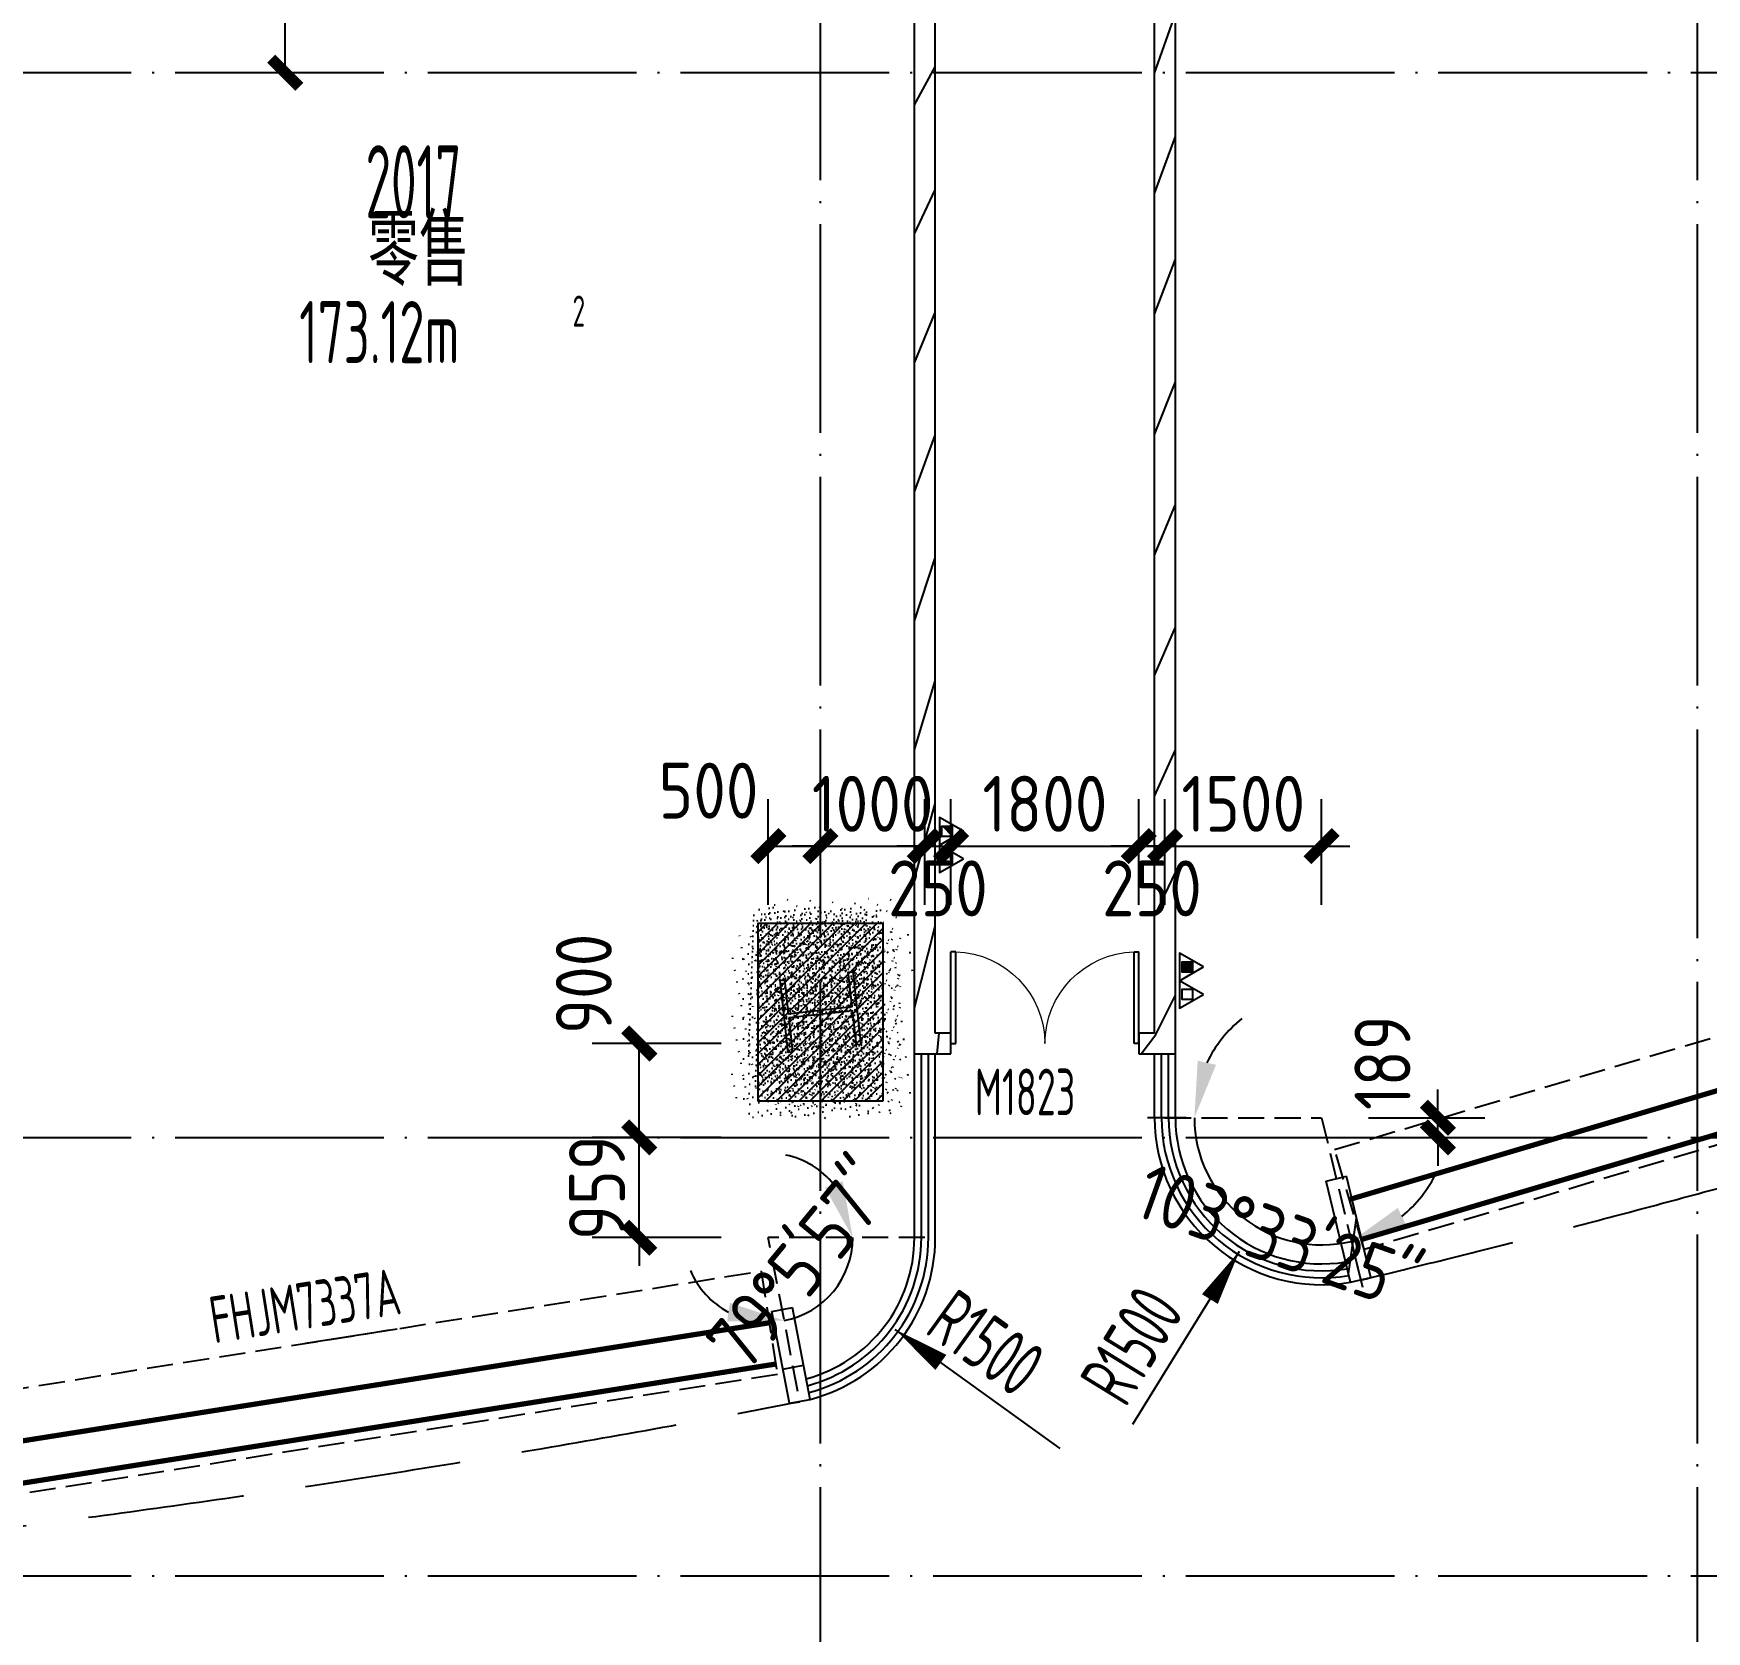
# Model space of a CAD drawing. Header units: inches. Extents: x 0 to 1813292486, y 0 to 3473589894.
# Drawn here: x 600635047 to 600651073, y 3473256286 to 3473271594 of the extents above; entities that cross this region are included whole.
import ezdxf

# ---------------------------------------------------------------- set-up
doc = ezdxf.new("R2010")
doc.units = ezdxf.units.IN
doc.header["$LTSCALE"] = 1000
doc.header["$MEASUREMENT"] = 0
for name, pattern in [('AX-MALL-DIM-P02$0$DASH', [0.35, 0.25, -0.1]), ('AX-MALL-GIRD-200$0$DOTE', [2.4200000000000004, 2, -0.2, 0.02, -0.2]), ('AX-MALL-WALL-P02-QT$0$Ax-Dxs-Wall-P01-150$0$DASH', [0.35, 0.25, -0.1]), ('AX-MALL-WALL-P02-QT$0$DASH', [0.35, 0.25, -0.1])]:
    doc.linetypes.add(name, pattern=pattern)
for name, color, linetype in [('A-Anno-Note', 241, 'Continuous'), ('AX-MALL-DIM-P02$0$A-Anno-Dims', 3, 'Continuous'), ('AX-MALL-DIM-P02$0$A-Detl-Patt', 8, 'Continuous'), ('AX-MALL-DIM-P02$0$A-Detl-Thin', 131, 'Continuous'), ('AX-MALL-GIRD-200$0$A-Grid', 222, 'AX-MALL-GIRD-200$0$DOTE'), ('AX-MALL-P02-200$0$A-Anno-Note', 241, 'Continuous'), ('AX-MALL-WALL-P02$0$A-Anno-Note', 241, 'Continuous'), ('AX-MALL-WALL-P02-QT$0$A-Curt', 151, 'Continuous'), ('AX-MALL-WALL-P02-QT$0$A-Detl-Fine', 152, 'Continuous'), ('AX-MALL-WALL-P02-QT$0$A-Detl-Thin', 131, 'Continuous'), ('AX-MALL-WALL-P02-QT$0$A-Wall', 2, 'Continuous'), ('AX-MALL-WALL-P02-QT$0$A-Wall-Patt', 13, 'Continuous'), ('AX-MALL-WALL-P02-QT$0$A-Wind', 4, 'Continuous'), ('AX-MALL-WORD-P02$0$A-Anno-Note', 241, 'Continuous'), ('AX-MALL-WORD-P02$0$A-Spac-Iden', 231, 'Continuous'), ('AX-MALL-WORD-P02$0$A-Wind-Iden', 11, 'Continuous'), ('AX-MALL-WORD-P02$0$DIM_SYMB', 3, 'Continuous'), ('AX-MALL-ZTKD-P02$0$A-Anno-Note', 241, 'Continuous'), ('PX-MALL-P02-LG$0$P-Exsh', 31, 'Continuous'), ('SX-MALL-WALL-R-2F~3F$0$S-STEL', 111, 'Continuous'), ('SX-MALL-WALL-R-BZ$0$S-COLU', 30, 'Continuous'), ('SX-MALL-WALL-R-BZ$0$S-PATT-WALL', 83, 'Continuous')]:
    doc.layers.add(name, color=color, linetype=linetype)
doc.styles.add('AX-MALL-DIM-P02$0$_TCH_DIM', font='gbenor.shx')
doc.styles.add('AX-MALL-DIM-P02$0$_TCH_DIM_T3', font='gbenor.shx')
doc.styles.add('AX-MALL-WORD-P02$0$_TCH_SPACE', font='gbenor.shx', dxfattribs={"bigfont": 'gbcbig.shx'})
doc.styles.add('AX-MALL-WORD-P02$0$_TCH_WINDOW', font='gbenor.shx', dxfattribs={"bigfont": 'gbcbig.shx'})
doc.styles.add('AX-MALL-WORD-P02$0$STANDARD', font='gbenor.shx', dxfattribs={"bigfont": 'gbcbig.shx'})
doc.dimstyles.new('AX-MALL-DIM-P02$0$_TCH_ARCH&&180', dxfattribs={"dimtxt": 535.5, "dimasz": 270, "dimexe": 450, "dimexo": 450, "dimgap": 137.25, "dimtad": 1, "dimdec": 0, "dimzin": 0, "dimdsep": 46, "dimtxsty": 'AX-MALL-DIM-P02$0$_TCH_DIM_T3', "dimblk": 'AX-MALL-DIM-P02$0$_ArchTick', "dimcen": 0.09, "dimclrt": 7, "dimazin": 2, "dimtfac": 1, "dimtdec": 0, "dimtix": 1, "dimtmove": 2, "dimatfit": 3, "dimfxl": 500, "dimtolj": 1, "dimtzin": 0, "dimarcsym": 0})
doc.dimstyles.new('AX-MALL-DIM-P02$0$_TCH_ARROW&&180', dxfattribs={"dimtxt": 535.5, "dimasz": 540, "dimexe": 450, "dimexo": 450, "dimgap": 137.25, "dimtad": 1, "dimdec": 0, "dimzin": 0, "dimdsep": 46, "dimtxsty": 'AX-MALL-DIM-P02$0$_TCH_DIM_T3', "dimcen": 0.09, "dimclrt": 7, "dimaunit": 1, "dimadec": 3, "dimazin": 2, "dimtfac": 1, "dimtdec": 0, "dimtix": 1, "dimtmove": 2, "dimatfit": 3, "dimfxl": 500, "dimtolj": 1, "dimtzin": 0, "dimarcsym": 0})
pattern_1 = [(45, (0, 359.0227), (-353.55353201463, 353.55353201463), [])]

# ---------------------------------------------------------------- blocks, each defined once
blk = doc.blocks.new('AX-MALL-WORD-P02')
at = {"layer": 'AX-MALL-WORD-P02$0$DIM_SYMB'}
blk.add_line((600453673.892685, 3473095737.195632), (600454544.6722862, 3473095560.895229), dxfattribs=at)
at = {"layer": 'AX-MALL-WORD-P02$0$A-Anno-Note', "style": 'AX-MALL-WORD-P02$0$STANDARD', "width": 0.6}
blk.add_text('2017', height=700, rotation=339.5681613092015, dxfattribs=at).set_placement((600457974.023772, 3473105634.751008))
at = {"layer": 'AX-MALL-WORD-P02$0$A-Anno-Note', "style": 'AX-MALL-WORD-P02$0$STANDARD'}
blk.add_text('零售', height=675.177304964539, rotation=339.5681613092015, dxfattribs=at).set_placement((600457772.4908264, 3473105023.81571))
at = {"layer": 'AX-MALL-WORD-P02$0$A-Spac-Iden', "style": 'AX-MALL-WORD-P02$0$_TCH_SPACE', "width": 0.7}
for s, height, p in [('173.12m', 595, (600456894.4936619, 3473104556.048604)), ('2', 297.5, (600459469.9729213, 3473103970.104422))]:
    blk.add_text(s, height=height, rotation=339.5681613092246, dxfattribs=at).set_placement(p)
at = {"layer": 'AX-MALL-WORD-P02$0$A-Wind-Iden', "style": 'AX-MALL-WORD-P02$0$_TCH_WINDOW', "width": 0.7}
for s, rotation, p in [('FHJM7337A', 348.5544558652016, (600452853.0923955, 3473096039.774869)), ('M1823', 339.5681611511459, (600460444.3342984, 3473095546.3472))]:
    blk.add_text(s, height=446.25, rotation=rotation, dxfattribs=at).set_placement(p)
blk = doc.blocks.new('AX-MALL-GIRD-200')
at = {"layer": 'AX-MALL-GIRD-200$0$A-Grid'}
for p, q in [((600239047.6805397, 3473188679.873316), (600596943.6846381, 3473055353.110034)), ((600235486.9336561, 3473179121.574219), (600593382.9377552, 3473045794.810937)), ((600234020.7437632, 3473175185.804002), (600591916.7478616, 3473041859.04072)), ((600435151.5243309, 3473031887.135766), (600473881.0632799, 3473135850.862847)), ((600443023.064764, 3473028954.75598), (600481752.6037133, 3473132918.483062))]:
    blk.add_line(p, q, dxfattribs=at)
blk = doc.blocks.new('*U89')
at = {"layer": 'AX-MALL-WALL-P02-QT$0$A-Detl-Fine', "color": 152, "linetype": 'AX-MALL-WALL-P02-QT$0$Ax-Dxs-Wall-P01-150$0$DASH'}
blk.add_lwpolyline([(-999.9999999692697, 16249.18230409234), (-999.9999999794891, 4505.839607427128), (1.678563421592116e-08, 4505.839607423402), (2.700505774555495e-08, 16249.18230409606)], close=True, dxfattribs=at)
at = {"layer": 'AX-MALL-WALL-P02-QT$0$A-Detl-Thin', "linetype": 'AX-MALL-WALL-P02-QT$0$Ax-Dxs-Wall-P01-150$0$DASH', "const_width": 49.99999999999998}
for points in [[(-899.9999999832144, 4505.839607423402), (-899.9999999729949, 16249.18230408861)], [(-499.9999999794891, 4505.839607427128), (-499.9999999692697, 16249.18230409234)]]:
    blk.add_lwpolyline(points, dxfattribs=at)
blk = doc.blocks.new('*U90')
at = {"layer": 'AX-MALL-WALL-P02-QT$0$A-Detl-Fine', "color": 152, "linetype": 'AX-MALL-WALL-P02-QT$0$Ax-Dxs-Wall-P01-150$0$DASH'}
blk.add_lwpolyline([(-999.9999999802055, 13313.50470895151), (-999.9999999740688, 5960.840398866126), (2.220588157797465e-08, 5960.8403988624), (1.606917976459954e-08, 13313.50470895524)], close=True, dxfattribs=at)
at = {"layer": 'AX-MALL-WALL-P02-QT$0$A-Detl-Thin', "linetype": 'AX-MALL-WALL-P02-QT$0$Ax-Dxs-Wall-P01-150$0$DASH', "const_width": 49.99999999999998}
for points in [[(-899.9999999777941, 5960.8403988624), (-899.9999999839308, 13313.50470894779)], [(-499.9999999740688, 5960.840398866126), (-499.9999999802055, 13313.50470895151)]]:
    blk.add_lwpolyline(points, dxfattribs=at)
blk = doc.blocks.new('SX-MALL-WALL-R-BZ')
at = {"layer": 'SX-MALL-WALL-R-BZ$0$S-PATT-WALL'}
h = blk.add_hatch(dxfattribs=at)
h.set_pattern_fill('钢筋混凝土', color=256, scale=15, pattern_type=2)
h.set_pattern_definition([(24.56816130816271, (600578611.2237192, 3473080110.365553), (-31.18316059493327, 68.21004687955141), []), (29.56816130816269, (600578611.2237192, 3473080110.365553), (97.53445421719282, -46.37920051396389), [11.25, -123.75]), (334.5681613081628, (600578611.2237192, 3473080110.365553), (19.88439777927527, 112.9961142827297), [9, -99]), (80.01956130816268, (600578619.3515904, 3473080106.50062), (117.4189029658641, 66.61682168402376), [9.5610285, -105.1713168]), (25.75236130816271, (600578621.6965042, 3473080138.478197), (141.3476152528434, -79.15081592627133), [16.875, -185.625]), (76.20376130816268, (600578633.4754679, 3473080131.882288), (182.3878362876093, 87.98253897351975), [14.3415432, -157.75695]), (330.7523613081627, (600578621.6965042, 3473080138.478197), (182.3877676281842, 87.98268140648725), [13.49999999999997, -148.4999999999995]), (0.5681613081627113, (600578633.1346302, 3473080126.213644), (62.82047319493842, -87.84980448085341), [11.24999999999997, -123.7499999999997]), (305.5681613081627, (600578633.1346302, 3473080126.213644), (72.17288941707483, 89.18848104565322), [8.999999999999966, -98.99999999999973]), (51.01956130816269, (600578638.3696649, 3473080118.892823), (134.9933625472827, 1.338571315216136), [9.561028499999967, -105.1713167999997]), (17.06816130816274, (600578611.2237192, 3473080110.365553), (19.14085715648196, 46.15589493569758), [0.75, -97.8, 0.75, -100.5, 0.75, -99.375]), (347.0681613081627, (600578611.2237192, 3473080110.365553), (57.63084700165395, 41.66442755963357), [0.7499999999999979, -57.29999999999986, 0.7499999999999979, -95.54999999999973, 0.7499999999999979, -37.87499999999986]), (307.0681613081626, (600578579.8781208, 3473080122.042708), (73.85474000760384, -31.12342332406966), [0.75, -37.5, 0.75, -117, 0.75, -155.25]), (297.0681613081627, (600578565.8217986, 3473080127.2791), (87.21641676177077, -16.46683783357052), [0.75, -48.75, 0.75, -77.69999999999999, 0.75, -110.25])])
h.paths.add_polyline_path([(600459668.5865781, 3473095980.827759), (600460262.0443918, 3473097573.87761), (600459137.5386161, 3473097992.789008), (600458544.0808023, 3473096399.739158)])
at = {"layer": 'SX-MALL-WALL-R-BZ$0$S-COLU'}
blk.add_lwpolyline([(600459668.5865781, 3473095980.827759), (600460262.0443918, 3473097573.87761), (600459137.5386161, 3473097992.789008), (600458544.0808023, 3473096399.739158)], close=True, dxfattribs=at)
blk = doc.blocks.new('SX-MALL-WALL-R-2F~3F')
at = {"layer": 'SX-MALL-WALL-R-2F~3F$0$S-STEL'}
blk.add_lwpolyline([(600459099.3441176, 3473097041.754553), (600459019.6784469, 3473096721.514985), (600458978.9206837, 3473096731.654252), (600459147.9084699, 3473097410.950305), (600459188.6662332, 3473097400.811038), (600459109.0005624, 3473097080.57147), (600459706.7810893, 3473096931.862218), (600459786.4467602, 3473097252.101787), (600459827.2045233, 3473097241.962519), (600459658.216737, 3473096562.666466), (600459617.4589739, 3473096572.805733), (600459697.1246446, 3473096893.045301)], close=True, dxfattribs=at)
blk.add_blockref('SX-MALL-WALL-R-BZ', (-1.192092895507812e-06, -9.5367431640625e-07))
blk = doc.blocks.new('SX-MALL-WALL-2F~3F')
blk.add_blockref('SX-MALL-WALL-R-2F~3F', (0, 0))
blk = doc.blocks.new('AX-MALL-WALL-P02-QT$0$$DorLib2D$00000002')
for p, q in [((-0.5, -5.684341886080802e-17), (-0.5000000000000007, 0.4875)), ((-0.4750000000000007, 0.4875), (-0.5000000000000007, 0.4875)), ((-0.475, -2.842170943040401e-17), (-0.4750000000000007, 0.4875)), ((0.475, -2.842170943040401e-17), (0.4750000000000007, 0.4875)), ((0.4750000000000007, 0.4875), (0.5000000000000007, 0.4875)), ((0.5, -5.684341886080802e-17), (0.5000000000000007, 0.4875)), ((-0.5, -5.684341886080802e-17), (-0.475, -2.842170943040401e-17)), ((0.5, -5.684341886080802e-17), (0.475, -2.842170943040401e-17))]:
    blk.add_line(p, q)
at = {"lineweight": 13}
for centre, start, end in [((-0.4875, -4.263256414560601e-17), 0, 88.53071641864632), ((0.4875, -4.263256414560601e-17), 91.4692835813537, 180)]:
    blk.add_arc(centre, 0.4875, start, end, dxfattribs=at)
blk = doc.blocks.new('AX-MALL-WALL-P02-QT')
at = {"layer": 'AX-MALL-WALL-P02-QT$0$A-Wall-Patt'}
h = blk.add_hatch(dxfattribs=at)
h.set_pattern_fill('普通砖', color=256, scale=200, style=0)
h.set_pattern_definition(pattern_1)
h.paths.add_polyline_path([(600462331.9261218, 3473095682.29366), (600462449.5251848, 3473095425.057465), (600468331.739743, 3473111214.993661), (600468206.7946566, 3473111261.539371), (600468109.4128304, 3473111191.103412)])
h = blk.add_hatch(dxfattribs=at)
h.set_pattern_fill('普通砖', color=256, scale=200, style=0)
h.set_pattern_definition(pattern_1)
h.paths.add_polyline_path([(600460106.8047482, 3473096297.789571), (600460364.0409437, 3473096415.388634), (600465408.4323657, 3473109956.312366), (600465283.4872795, 3473110002.858077), (600465186.1054533, 3473109932.422118)])
h = blk.add_hatch(dxfattribs=at)
h.set_pattern_fill('普通砖', color=256, scale=200, style=0)
h.set_pattern_definition(pattern_1)
h.paths.add_polyline_path([(600460106.8047482, 3473096297.789571), (600460434.7855978, 3473096175.60708), (600460504.6041642, 3473096363.02471), (600460364.0409437, 3473096415.388634)])
h = blk.add_hatch(dxfattribs=at)
h.set_pattern_fill('普通砖', color=256, scale=200, style=0)
h.set_pattern_definition(pattern_1)
h.paths.add_polyline_path([(600462331.9261218, 3473095682.29366), (600462191.3628281, 3473095734.657612), (600462121.5442617, 3473095547.239983), (600462449.5251848, 3473095425.057465)])
h = blk.add_hatch(dxfattribs=at)
h.set_pattern_fill('普通砖', color=256, scale=200, style=0)
h.set_pattern_definition(pattern_1)
h.paths.add_polyline_path([(600458014.9425707, 3473093546.537654), (600458163.4458195, 3473094431.029636), (600457966.2065169, 3473094464.145456), (600457817.7032682, 3473093579.653474)])
h = blk.add_hatch(dxfattribs=at)
h.set_pattern_fill('普通砖', color=256, scale=200, style=0)
h.set_pattern_definition(pattern_1)
h.paths.add_polyline_path([(600463456.4314717, 3473092766.802228), (600463575.7597301, 3473093756.506446), (600463377.1977735, 3473093780.446985), (600463257.8695151, 3473092790.742767)])
at = {"layer": 'AX-MALL-WALL-P02-QT$0$A-Curt'}
for p, q in [((600459492.6549479, 3473094649.195139), (600460106.8047482, 3473096297.789571)), ((600459555.1274909, 3473094625.922285), (600460169.2772913, 3473096274.516716)), ((600459617.600034, 3473094602.649428), (600460231.7498344, 3473096251.24386)), ((600459680.0725774, 3473094579.376573), (600460294.2223774, 3473096227.971004)), ((600462048.9593351, 3473094922.711115), (600462262.1075554, 3473095494.876031)), ((600462111.4318781, 3473094899.43826), (600462324.5800984, 3473095471.603176)), ((600462173.9044212, 3473094876.165405), (600462387.0526417, 3473095448.33032)), ((600462236.3769644, 3473094852.89255), (600462449.5251848, 3473095425.057465))]:
    blk.add_line(p, q, dxfattribs=at)
for centre, radius, start, end in [((600463548.3003709, 3473094364.162584), 1600.000000848001, 159.5681613081085, 259.5417336343621), ((600463548.3003709, 3473094364.162584), 1533.333334452702, 159.5681613069658, 259.3857200982039), ((600463548.3003708, 3473094364.162585), 1466.666667595372, 159.5681613150465, 259.2154918056499), ((600463548.3003709, 3473094364.162585), 1400.00000108294, 159.5681613090159, 259.0290115657787), ((600458180.7315425, 3473095137.925103), 1533.333332891816, 264.2084578675865, 339.5681613383962), ((600458180.7315426, 3473095137.925104), 1466.666666228492, 264.378686155038, 339.5681613146196), ((600458180.7315428, 3473095137.925104), 1399.999999362371, 264.5651663644799, 339.5681613051625), ((600458180.731543, 3473095137.925103), 1599.999999531437, 264.0524443245089, 339.5681613237184)]:
    blk.add_arc(centre, radius, start, end, dxfattribs=at)
at = {"layer": 'AX-MALL-WALL-P02-QT$0$A-Detl-Thin', "linetype": 'AX-MALL-WALL-P02-QT$0$DASH', "ltscale": 6}
for points in [[(600457915.8045951, 3473093560.008394, -0.09005069702751382), (600418050.274851, 3473107929.909014)], [(600463356.7761161, 3473092775.667428, 0.02812980660279444), (600476663.9224029, 3473091926.244035, -0.02927873199361383), (600494867.0843147, 3473090726.676397)]]:
    blk.add_lwpolyline(points, format="xyb", dxfattribs=at)
at = {"layer": 'AX-MALL-WALL-P02-QT$0$A-Wall'}
for p, q in [((600462331.9261218, 3473095682.29366), (600468109.4128304, 3473111191.103412)), ((600462449.5251848, 3473095425.057465), (600468331.739743, 3473111214.993661)), ((600460106.8047482, 3473096297.789571), (600465186.1054533, 3473109932.422118)), ((600460364.0409437, 3473096415.388634), (600465408.4323657, 3473109956.312366)), ((600460504.6041642, 3473096363.02471), (600460364.0409437, 3473096415.388634)), ((600460434.7855978, 3473096175.60708), (600460504.6041642, 3473096363.02471)), ((600460106.8047482, 3473096297.789571), (600460434.7855978, 3473096175.60708)), ((600462191.3628281, 3473095734.657612), (600462121.5442617, 3473095547.239983)), ((600462331.9261218, 3473095682.29366), (600462191.3628281, 3473095734.657612)), ((600462121.5442617, 3473095547.239983), (600462449.5251848, 3473095425.057465)), ((600457817.7032682, 3473093579.653474), (600457966.2065169, 3473094464.145456)), ((600457966.2065169, 3473094464.145456), (600458163.4458195, 3473094431.029636)), ((600458014.9425707, 3473093546.537654), (600458163.4458195, 3473094431.029636)), ((600463257.8695151, 3473092790.742767), (600463377.1977735, 3473093780.446985)), ((600463377.1977735, 3473093780.446985), (600463575.7597301, 3473093756.506446)), ((600463456.4314717, 3473092766.802228), (600463575.7597301, 3473093756.506446)), ((600457817.7032682, 3473093579.653474), (600458014.9425707, 3473093546.537654)), ((600463257.8695151, 3473092790.742767), (600463456.4314717, 3473092766.802228))]:
    blk.add_line(p, q, dxfattribs=at)
at = {"layer": 'AX-MALL-WALL-P02-QT$0$A-Detl-Thin'}
blk.add_blockref('SX-MALL-WALL-2F~3F', (0, 0), dxfattribs=at)
at = {"layer": 'AX-MALL-WALL-P02-QT$0$A-Detl-Thin', "color": 5, "xscale": -1}
for name, p, rotation in [('*U90', (600444954.6023726, 3473097502.526677), 258.5544558174664), ('*U89', (600459064.3822687, 3473094346.063674), 266.0524941196857)]:
    blk.add_blockref(name, p, dxfattribs=dict(at, rotation=rotation))
at = {"layer": 'AX-MALL-WALL-P02-QT$0$A-Wind'}
blk.add_blockref('AX-MALL-GIRD-200', (0, 0), dxfattribs=at)
at = {"layer": 'AX-MALL-WALL-P02-QT$0$A-Wind', "xscale": -1800, "yscale": 1800, "zscale": 200, "rotation": 339.5681612877872}
blk.add_blockref('AX-MALL-WALL-P02-QT$0$$DorLib2D$00000002', (600461313.074213, 3473095955.132346), dxfattribs=at)
blk = doc.blocks.new('AX-MALL-WALL-P02')
at = {"layer": 'AX-MALL-WALL-P02$0$A-Anno-Note'}
blk.add_blockref('AX-MALL-WORD-P02', (0, 0), dxfattribs=at)
blk.add_blockref('AX-MALL-WALL-P02-QT', (0, 0), dxfattribs=at)
blk = doc.blocks.new('PX-MALL-P02-LG$0$MHQ')
at = {"layer": 'PX-MALL-P02-LG$0$P-Exsh', "ltscale": 0.7}
h = blk.add_hatch(dxfattribs=at)
h.set_pattern_fill('ANSI31', color=256, scale=25, style=0)
h.set_pattern_definition([(45, (-160019.2306599375, -42228.3236173685), (-28.0633003783411, 28.0633003783411), [])])
h.paths.add_polyline_path([(-75.0000000015425, 185.1731819980414), (75, 185.1731819980414), (75, 35.17318199802685), (-75.0000000015425, 35.17318199802685)])
for points in [[(0, 346.4101615137042), (-200, -1.455191522836685e-11), (200, -1.455191522836685e-11)], [(0, 346.4101615137042), (-200, -1.455191522836685e-11), (200, -1.455191522836685e-11)], [(0, 346.4101615137042), (-200, -1.455191522836685e-11), (200, -1.455191522836685e-11)], [(-75.0000000015425, 185.1731819980414), (75, 185.1731819980414), (75, 35.17318199802685), (-75.0000000015425, 35.17318199802685)]]:
    blk.add_lwpolyline(points, close=True, dxfattribs=at)
blk = doc.blocks.new('PX-MALL-P02-LG$0$20200929200250')
at = {"layer": 'PX-MALL-P02-LG$0$P-Exsh', "ltscale": 0.7, "xscale": 0.6600000001490116, "yscale": 0.6600000001490116, "zscale": 0.6600000001490116}
for p in [(-132.0000001192093, 40), (131.9999997615814, 40)]:
    blk.add_blockref('PX-MALL-P02-LG$0$MHQ', p, dxfattribs=at)
blk = doc.blocks.new('PX-MALL-P02-LG')
at = {"layer": 'PX-MALL-P02-LG$0$P-Exsh', "rotation": 249.5681612564811}
for p in [(600460992.8517969, 3473098103.338495), (600462694.7002697, 3473096083.193768)]:
    blk.add_blockref('PX-MALL-P02-LG$0$20200929200250', p, dxfattribs=at)
blk = doc.blocks.new('AX-MALL-ZTKD-P02')
at = {"layer": 'AX-MALL-ZTKD-P02$0$A-Anno-Note'}
blk.add_blockref('AX-MALL-GIRD-200', (0, 0), dxfattribs=at)
blk = doc.blocks.new('AX-MALL-DIM-P02$0$_ArchTick')
at = {"color": 0, "linetype": 'ByBlock', "const_width": 0.4}
blk.add_lwpolyline([(-0.5, -0.5), (0.5, 0.5)], dxfattribs=at)
blk = doc.blocks.new('*D1283')
at = {"layer": 'AX-MALL-DIM-P02$0$A-Anno-Dims', "color": 0, "lineweight": -2, "transparency": 16777216}
for p, q in [((600457699.54029, 3473110747.186705), (600457266.6669794, 3473109585.202237)), ((600457423.7587537, 3473110006.891903), (600463421.1228935, 3473107772.697781)), ((600463696.9044296, 3473108512.992582), (600463264.0311192, 3473107351.008115))]:
    blk.add_line(p, q, dxfattribs=at)
at = {"layer": 'AX-MALL-DIM-P02$0$A-Anno-Dims', "color": 0, "lineweight": -2, "transparency": 16777216, "xscale": 270, "yscale": 270, "zscale": 270}
for p, rotation in [((600457423.7587537, 3473110006.891903), 159.5681613147958), ((600463421.1228935, 3473107772.697781), 339.5681613147958)]:
    blk.add_blockref('AX-MALL-DIM-P02$0$_ArchTick', p, dxfattribs=dict(at, rotation=rotation))
at = {"layer": 'AX-MALL-DIM-P02$0$A-Anno-Dims', "color": 7, "transparency": 16777216, "insert": (600460563.8234205, 3473109269.315541), "char_height": 535.5, "attachment_point": 5, "rotation": 339.56816131479576, "style": 'AX-MALL-DIM-P02$0$_TCH_DIM_T3'}
blk.add_mtext('\\A1;6400', dxfattribs=at)
blk = doc.blocks.new('*D1327')
at = {"layer": 'AX-MALL-DIM-P02$0$A-Anno-Dims', "color": 0, "lineweight": -2, "transparency": 16777216}
for start, end in [(18.56470164339958, 57.56124196955012), (182.4760420304813, 221.4725823566318), (260.4691226827823, 339.5681613172491)]:
    blk.add_arc((600458180.7315416, 3473095137.925105), 808.9199314117432, start, end, dxfattribs=at)
at = {"layer": 'AX-MALL-DIM-P02$0$A-Anno-Dims', "color": 0, "transparency": 16777216}
for points in [[(600459037.5471609, 3473095393.998894), (600458857.5710547, 3473095396.931656), (600458938.7608209, 3473094855.536956)], [(600457618.3028109, 3473094680.902082), (600457530.9570022, 3473094523.514949), (600458046.7913058, 3473094340.17109)]]:
    blk.add_solid(points, dxfattribs=at)
at = {"layer": 'AX-MALL-DIM-P02$0$A-Anno-Dims', "color": 7, "transparency": 16777216, "insert": (600458382.8053112, 3473094788.185912), "char_height": 535.5, "attachment_point": 5, "rotation": 30.018642000491596, "style": 'AX-MALL-DIM-P02$0$_TCH_DIM_T3'}
blk.add_mtext('\\A1;79°5\'57"', dxfattribs=at)
blk = doc.blocks.new('*D1328')
at = {"layer": 'AX-MALL-DIM-P02$0$A-Anno-Dims', "color": 0, "lineweight": -2, "transparency": 16777216}
for p, q in [((600462333.8097498, 3473094816.595977), (600461984.9308352, 3473094946.563609)), ((600463393.1625617, 3473093077.455275), (600463348.5971205, 3473092707.831136))]:
    blk.add_line(p, q, dxfattribs=at)
for start, end in [(108.3524459985273, 133.9603036621097), (159.568161325692, 263.1250553860534), (288.7329130496358, 314.3407707132181)]:
    blk.add_arc((600463548.3003697, 3473094364.162584), 1218.32708250716, start, end, dxfattribs=at)
at = {"layer": 'AX-MALL-DIM-P02$0$A-Anno-Dims', "color": 0, "transparency": 16777216}
for points in [[(600462777.8646681, 3473095191.8122), (600462627.3086488, 3473095290.467586), (600462406.6205015, 3473094789.471835)], [(600463948.8713207, 3473093120.856662), (600463930.2780921, 3473093299.893786), (600463402.4633336, 3473093154.595538)]]:
    blk.add_solid(points, dxfattribs=at)
at = {"layer": 'AX-MALL-DIM-P02$0$A-Anno-Dims', "color": 7, "transparency": 16777216, "insert": (600462763.2401359, 3473093432.496706), "char_height": 535.5, "attachment_point": 5, "rotation": 319.88112443809473, "style": 'AX-MALL-DIM-P02$0$_TCH_DIM_T3'}
blk.add_mtext('\\A1;103°33\'25"', dxfattribs=at)
blk = doc.blocks.new('*D1329')
at = {"layer": 'AX-MALL-DIM-P02$0$A-Anno-Dims', "color": 0, "lineweight": -2, "transparency": 16777216}
for p, q in [((600459293.2113593, 3473098124.212866), (600459647.1825628, 3473099074.396281)), ((600459761.7554795, 3473097949.666432), (600460115.726683, 3473098899.849847)), ((600459490.0907886, 3473098652.706615), (600459958.6349088, 3473098478.160182))]:
    blk.add_line(p, q, dxfattribs=at)
at = {"layer": 'AX-MALL-DIM-P02$0$A-Anno-Dims', "color": 0, "lineweight": -2, "transparency": 16777216, "xscale": 270, "yscale": 270, "zscale": 270}
for p, rotation in [((600459490.0907886, 3473098652.706615), 159.568161286095), ((600459958.6349088, 3473098478.160182), 339.568161286095)]:
    blk.add_blockref('AX-MALL-DIM-P02$0$_ArchTick', p, dxfattribs=dict(at, rotation=rotation))
at = {"layer": 'AX-MALL-DIM-P02$0$A-Anno-Dims', "color": 7, "transparency": 16777216, "insert": (600459139.4915166, 3473099349.964066), "char_height": 535.5, "attachment_point": 5, "rotation": 339.56816128609506, "style": 'AX-MALL-DIM-P02$0$_TCH_DIM_T3'}
blk.add_mtext('\\A1;500', dxfattribs=at)
blk = doc.blocks.new('*D1330')
at = {"layer": 'AX-MALL-DIM-P02$0$A-Anno-Dims', "color": 0, "lineweight": -2, "transparency": 16777216}
for p, q in [((600459761.7554793, 3473097949.666432), (600460115.7266829, 3473098899.849847)), ((600459958.6349084, 3473098478.160181), (600459705.6211088, 3473098572.415245)), ((600459958.6349084, 3473098478.160181), (600460895.7278272, 3473098129.065571)), ((600460698.8483981, 3473097600.571822), (600461052.8196017, 3473098550.755237)), ((600460895.7278272, 3473098129.065571), (600461148.7416267, 3473098034.810506))]:
    blk.add_line(p, q, dxfattribs=at)
at = {"layer": 'AX-MALL-DIM-P02$0$A-Anno-Dims', "color": 0, "lineweight": -2, "transparency": 16777216, "xscale": 270, "yscale": 270, "zscale": 270}
for p, rotation in [((600459958.6349084, 3473098478.160181), 339.5681612903139), ((600460895.7278272, 3473098129.065571), 159.5681612903138)]:
    blk.add_blockref('AX-MALL-DIM-P02$0$_ArchTick', p, dxfattribs=dict(at, rotation=rotation))
at = {"layer": 'AX-MALL-DIM-P02$0$A-Anno-Dims', "color": 7, "transparency": 16777216, "insert": (600460568.563965, 3473098683.133575), "char_height": 535.5, "attachment_point": 5, "rotation": 339.5681612903138, "style": 'AX-MALL-DIM-P02$0$_TCH_DIM_T3'}
blk.add_mtext('\\A1;1000', dxfattribs=at)
blk = doc.blocks.new('*D1331')
at = {"layer": 'AX-MALL-DIM-P02$0$A-Anno-Dims', "color": 0, "lineweight": -2, "transparency": 16777216}
for p, q in [((600460698.8483989, 3473097600.571823), (600461052.8196013, 3473098550.755238)), ((600460933.115616, 3473097513.30041), (600461287.0868186, 3473098463.483825)), ((600460895.7278275, 3473098129.065571), (600460642.7140279, 3473098223.320636)), ((600460895.7278275, 3473098129.065571), (600461129.9950448, 3473098041.794159)), ((600461129.9950448, 3473098041.794159), (600461383.0088446, 3473097947.539094))]:
    blk.add_line(p, q, dxfattribs=at)
at = {"layer": 'AX-MALL-DIM-P02$0$A-Anno-Dims', "color": 0, "lineweight": -2, "transparency": 16777216, "xscale": 270, "yscale": 270, "zscale": 270}
for p, rotation in [((600460895.7278275, 3473098129.065571), 339.5681613562581), ((600461129.9950448, 3473098041.794159), 159.5681613562581)]:
    blk.add_blockref('AX-MALL-DIM-P02$0$_ArchTick', p, dxfattribs=dict(at, rotation=rotation))
at = {"layer": 'AX-MALL-DIM-P02$0$A-Anno-Dims', "color": 7, "transparency": 16777216, "insert": (600460871.4788395, 3473097705.909166), "char_height": 535.5, "attachment_point": 5, "rotation": 339.5681613562581, "style": 'AX-MALL-DIM-P02$0$_TCH_DIM_T3'}
blk.add_mtext('\\A1;250', dxfattribs=at)
blk = doc.blocks.new('*D1332')
at = {"layer": 'AX-MALL-DIM-P02$0$A-Anno-Dims', "color": 0, "lineweight": -2, "transparency": 16777216}
for p, q in [((600460933.1156156, 3473097513.30041), (600461287.0868194, 3473098463.483825)), ((600461129.995045, 3473098041.794159), (600462816.7537092, 3473097413.427062)), ((600462619.8742799, 3473096884.933312), (600462973.8454837, 3473097835.116727))]:
    blk.add_line(p, q, dxfattribs=at)
at = {"layer": 'AX-MALL-DIM-P02$0$A-Anno-Dims', "color": 0, "lineweight": -2, "transparency": 16777216, "xscale": 270, "yscale": 270, "zscale": 270}
for p, rotation in [((600461129.995045, 3473098041.794159), 159.5681612852315), ((600462816.7537092, 3473097413.427062), 339.5681612852314)]:
    blk.add_blockref('AX-MALL-DIM-P02$0$_ArchTick', p, dxfattribs=dict(at, rotation=rotation))
at = {"layer": 'AX-MALL-DIM-P02$0$A-Anno-Dims', "color": 7, "transparency": 16777216, "insert": (600462114.7569742, 3473098107.13131), "char_height": 535.5, "attachment_point": 5, "rotation": 339.56816128523144, "style": 'AX-MALL-DIM-P02$0$_TCH_DIM_T3'}
blk.add_mtext('\\A1;1800', dxfattribs=at)
blk = doc.blocks.new('*D1333')
at = {"layer": 'AX-MALL-DIM-P02$0$A-Anno-Dims', "color": 0, "lineweight": -2, "transparency": 16777216}
for p, q in [((600462619.8742799, 3473096884.933312), (600462973.845483, 3473097835.116727)), ((600462854.1512057, 3473096797.658283), (600463208.1224087, 3473097747.841698)), ((600462816.753709, 3473097413.427061), (600462563.7399093, 3473097507.682126)), ((600462816.753709, 3473097413.427061), (600463051.0306348, 3473097326.152032)), ((600463051.0306348, 3473097326.152032), (600463304.0444344, 3473097231.896967))]:
    blk.add_line(p, q, dxfattribs=at)
at = {"layer": 'AX-MALL-DIM-P02$0$A-Anno-Dims', "color": 0, "lineweight": -2, "transparency": 16777216, "xscale": 270, "yscale": 270, "zscale": 270}
for p, rotation in [((600462816.753709, 3473097413.427061), 339.5681613252707), ((600463051.0306348, 3473097326.152032), 159.5681613252707)]:
    blk.add_blockref('AX-MALL-DIM-P02$0$_ArchTick', p, dxfattribs=dict(at, rotation=rotation))
at = {"layer": 'AX-MALL-DIM-P02$0$A-Anno-Dims', "color": 7, "transparency": 16777216, "insert": (600462792.5095752, 3473096990.268847), "char_height": 535.5, "attachment_point": 5, "rotation": 339.5681613252707, "style": 'AX-MALL-DIM-P02$0$_TCH_DIM_T3'}
blk.add_mtext('\\A1;250', dxfattribs=at)
blk = doc.blocks.new('*D1334')
at = {"layer": 'AX-MALL-DIM-P02$0$A-Anno-Dims', "color": 0, "lineweight": -2, "transparency": 16777216}
for p, q in [((600462854.1512055, 3473096797.658283), (600463208.1224089, 3473097747.841698)), ((600463051.0306346, 3473097326.152031), (600462798.0168351, 3473097420.407096)), ((600463051.0306346, 3473097326.152031), (600464456.6580367, 3473096802.514578)), ((600464259.7786076, 3473096274.02083), (600464613.7498109, 3473097224.204245)), ((600464456.6580367, 3473096802.514578), (600464709.6718363, 3473096708.259513))]:
    blk.add_line(p, q, dxfattribs=at)
at = {"layer": 'AX-MALL-DIM-P02$0$A-Anno-Dims', "color": 0, "lineweight": -2, "transparency": 16777216, "xscale": 270, "yscale": 270, "zscale": 270}
for p, rotation in [((600463051.0306346, 3473097326.152031), 339.568161293603), ((600464456.6580367, 3473096802.514578), 159.568161293603)]:
    blk.add_blockref('AX-MALL-DIM-P02$0$_ArchTick', p, dxfattribs=dict(at, rotation=rotation))
at = {"layer": 'AX-MALL-DIM-P02$0$A-Anno-Dims', "color": 7, "transparency": 16777216, "insert": (600463895.2269326, 3473097443.854004), "char_height": 535.5, "attachment_point": 5, "rotation": 339.56816129360305, "style": 'AX-MALL-DIM-P02$0$_TCH_DIM_T3'}
blk.add_mtext('\\A1;1500', dxfattribs=at)
blk = doc.blocks.new('*D1335')
at = {"layer": 'AX-MALL-DIM-P02$0$A-Anno-Dims', "color": 0, "lineweight": -2, "transparency": 16777216}
for p, q in [((600457357.6440647, 3473096468.224231), (600457451.8991292, 3473096721.23803)), ((600458093.917414, 3473096193.940804), (600456935.9543985, 3473096625.316005)), ((600457022.7685261, 3473095569.300307), (600457357.6440647, 3473096468.224231)), ((600457759.0418754, 3473095295.01688), (600456601.0788599, 3473095726.392081)), ((600457022.7685261, 3473095569.300307), (600456928.5134616, 3473095316.286508))]:
    blk.add_line(p, q, dxfattribs=at)
at = {"layer": 'AX-MALL-DIM-P02$0$A-Anno-Dims', "color": 0, "lineweight": -2, "transparency": 16777216, "xscale": 270, "yscale": 270, "zscale": 270}
for p, rotation in [((600457357.6440647, 3473096468.224231), 249.5681613197413), ((600457022.7685261, 3473095569.300307), 69.56816131974136)]:
    blk.add_blockref('AX-MALL-DIM-P02$0$_ArchTick', p, dxfattribs=dict(at, rotation=rotation))
at = {"layer": 'AX-MALL-DIM-P02$0$A-Anno-Dims', "color": 7, "transparency": 16777216, "insert": (600456810.6855952, 3473096160.144866), "char_height": 535.5, "attachment_point": 5, "rotation": 69.56816131974135, "style": 'AX-MALL-DIM-P02$0$_TCH_DIM_T3'}
blk.add_mtext('\\A1;959', dxfattribs=at)
blk = doc.blocks.new('*D1336')
at = {"layer": 'AX-MALL-DIM-P02$0$A-Anno-Dims', "color": 0, "lineweight": -2, "transparency": 16777216}
for p, q in [((600458408.1009575, 3473097037.320124), (600457250.1379423, 3473097468.695325)), ((600457357.6440648, 3473096468.224231), (600457671.8276085, 3473097311.60355)), ((600458093.917414, 3473096193.940804), (600456935.9543986, 3473096625.316005))]:
    blk.add_line(p, q, dxfattribs=at)
at = {"layer": 'AX-MALL-DIM-P02$0$A-Anno-Dims', "color": 0, "lineweight": -2, "transparency": 16777216, "xscale": 270, "yscale": 270, "zscale": 270}
for p, rotation in [((600457671.8276085, 3473097311.60355), 69.56816132129244), ((600457357.6440648, 3473096468.224231), 249.5681613212925)]:
    blk.add_blockref('AX-MALL-DIM-P02$0$_ArchTick', p, dxfattribs=dict(at, rotation=rotation))
at = {"layer": 'AX-MALL-DIM-P02$0$A-Anno-Dims', "color": 7, "transparency": 16777216, "insert": (600457373.8974475, 3473098032.93941), "char_height": 535.5, "attachment_point": 5, "rotation": 69.56816132129244, "style": 'AX-MALL-DIM-P02$0$_TCH_DIM_T3'}
blk.add_mtext('\\A1;900', dxfattribs=at)
blk = doc.blocks.new('*D1337')
at = {"layer": 'AX-MALL-DIM-P02$0$A-Anno-Dims', "color": 0, "lineweight": -2, "transparency": 16777216}
for p, q in [((600463969.9900355, 3473094207.07081), (600465014.6773927, 3473093817.894114)), ((600464592.9877267, 3473093974.985889), (600464687.2427912, 3473094227.999689)), ((600463903.8639957, 3473094029.565222), (600464948.5513527, 3473093640.388527)), ((600464526.8616867, 3473093797.480301), (600464592.9877267, 3473093974.985889)), ((600464526.8616867, 3473093797.480301), (600464432.606622, 3473093544.466502))]:
    blk.add_line(p, q, dxfattribs=at)
at = {"layer": 'AX-MALL-DIM-P02$0$A-Anno-Dims', "color": 0, "lineweight": -2, "transparency": 16777216, "xscale": 270, "yscale": 270, "zscale": 270}
for p, rotation in [((600464592.9877267, 3473093974.985889), 249.5681612931822), ((600464526.8616867, 3473093797.480301), 69.56816129318221)]:
    blk.add_blockref('AX-MALL-DIM-P02$0$_ArchTick', p, dxfattribs=dict(at, rotation=rotation))
at = {"layer": 'AX-MALL-DIM-P02$0$A-Anno-Dims', "color": 7, "transparency": 16777216, "insert": (600464279.479298, 3473094654.504189), "char_height": 535.5, "attachment_point": 5, "rotation": 69.56816129318224, "style": 'AX-MALL-DIM-P02$0$_TCH_DIM_T3'}
blk.add_mtext('\\A1;189', dxfattribs=at)
blk = doc.blocks.new('*D1500')
at = {"layer": 'AX-MALL-DIM-P02$0$A-Anno-Dims', "color": 0, "lineweight": -2, "transparency": 16777216}
for p, q in [((600458557.5959952, 3473111761.455115), (600459750.5777092, 3473111317.03442)), ((600457740.5156553, 3473107210.375124), (600459328.8880432, 3473111474.126195)), ((600456969.2236074, 3473107497.704045), (600458162.2053213, 3473107053.28335))]:
    blk.add_line(p, q, dxfattribs=at)
at = {"layer": 'AX-MALL-DIM-P02$0$A-Anno-Dims', "color": 0, "lineweight": -2, "transparency": 16777216, "xscale": 270, "yscale": 270, "zscale": 270}
for p, rotation in [((600459328.8880432, 3473111474.126195), 69.56816127979947), ((600457740.5156553, 3473107210.375124), 249.5681612797995)]:
    blk.add_blockref('AX-MALL-DIM-P02$0$_ArchTick', p, dxfattribs=dict(at, rotation=rotation))
at = {"layer": 'AX-MALL-DIM-P02$0$A-Anno-Dims', "color": 7, "transparency": 16777216, "insert": (600458155.1811496, 3473109483.633256), "char_height": 535.5, "attachment_point": 5, "rotation": 69.56816127979947, "style": 'AX-MALL-DIM-P02$0$_TCH_DIM_T3'}
blk.add_mtext('\\A1;4550', dxfattribs=at)
blk = doc.blocks.new('AX-MALL-DIM-P02')
at = {"layer": 'AX-MALL-DIM-P02$0$A-Anno-Dims'}
for points in [[(600459312.9275095, 3473093440.947705, 178.2, 0, 0), (600459013.2285777, 3473093890.147605, 0, 0, 0)], [(600461939.3179446, 3473093110.059097, 178.2, 0, 0), (600462365.2250571, 3473093442.027668, 0, 0, 0)]]:
    blk.add_lwpolyline(points, format="xyseb", dxfattribs=at)
for points in [[(600460094.4269351, 3473092269.607315), (600459213.0278656, 3473093590.681005), (600459013.2285777, 3473093890.147605)], [(600460828.7161762, 3473092244.412879), (600462081.2869822, 3473093220.715287), (600462365.2250571, 3473093442.027668)]]:
    blk.add_lwpolyline(points, dxfattribs=at)
at = {"layer": 'AX-MALL-DIM-P02$0$A-Detl-Patt', "linetype": 'AX-MALL-DIM-P02$0$DASH'}
for p, q in [((600457932.3628885, 3473093658.630336), (600458180.7315421, 3473095137.925105)), ((600459586.3637626, 3473094614.285857), (600458180.7315422, 3473095137.925105)), ((600462142.6681496, 3473094887.801832), (600463548.3003696, 3473094364.162584)), ((600463548.3003696, 3473094364.162584), (600463368.7463261, 3473092874.947911))]:
    blk.add_line(p, q, dxfattribs=at)
at = {"layer": 'AX-MALL-DIM-P02$0$A-Detl-Thin'}
blk.add_blockref('AX-MALL-ZTKD-P02', (-2.384185791015625e-06, 9.5367431640625e-07), dxfattribs=at)
at = {"layer": 'AX-MALL-DIM-P02$0$A-Anno-Dims', "color": 7, "style": 'AX-MALL-DIM-P02$0$_TCH_DIM', "width": 0.7}
for rotation, p in [(303.7105785337691, (600459257.1377177, 3473093771.865698)), (37.93423736668318, (600460815.32535, 3473092407.992366))]:
    blk.add_text('R1500', height=535.5, rotation=rotation, dxfattribs=at).set_placement(p)
at = {"layer": 'AX-MALL-DIM-P02$0$A-Anno-Dims'}
for p1, p2, distance, picture, middle in [((600456547.5339414, 3473107654.795819), (600458135.906329, 3473111918.546889), -1273.0731021394656, '*D1500', (600458155.1811496, 3473109483.633256)), ((600457856.632064, 3473111168.876371), (600463853.9962039, 3473108934.682249), -1239.9948414132316, '*D1283', (600460563.8234205, 3473109269.315541)), ((600459604.6637049, 3473097527.976766), (600460541.7566236, 3473097178.882156), 1013.9744252066919, '*D1330', (600460568.563965, 3473098683.133575)), ((600460776.023841, 3473097091.610744), (600462462.7825053, 3473096463.243646), 1013.9744262252141, '*D1332', (600462114.7569742, 3473098107.13131)), ((600462697.0594312, 3473096375.968617), (600464102.6868333, 3473095852.331164), 1013.9744242713999, '*D1334', (600463895.2269326, 3473097443.854004)), ((600458180.7315416, 3473095137.925107), (600458515.6070801, 3473096036.84903), 1235.7034065426064, '*D1335', (600456810.6855952, 3473096160.144866))]:
    dim = blk.add_aligned_dim(p1=p1, p2=p2, distance=distance, dimstyle='AX-MALL-DIM-P02$0$_TCH_ARCH&&180', dxfattribs=at)
    dim.commit()
    dim.dimension.update_dxf_attribs({"geometry": picture, "text_midpoint": middle})
for base, p1, p2, angle, picture, middle in [((600459958.6349088, 3473098478.160182), (600459136.1195848, 3473097702.5232), (600459604.6637049, 3473097527.976766), 339.56816123489114, '*D1329', (600459139.4915166, 3473099349.964066)), ((600457671.8276085, 3473097311.60355), (600458515.6070801, 3473096036.84903), (600458829.7906238, 3473096880.22835), 69.56816133188963, '*D1336', (600457373.8974475, 3473098032.93941)), ((600461129.9950448, 3473098041.794159), (600460541.7566248, 3473097178.882156), (600460776.0238422, 3473097091.610744), 339.56816145866804, '*D1331', (600460871.4788395, 3473097705.909166)), ((600463051.0306348, 3473097326.152032), (600462462.7825059, 3473096463.243646), (600462697.0594317, 3473096375.968617), 339.5681613252707, '*D1333', (600462792.5095752, 3473096990.268847)), ((600464592.9877267, 3473093974.985889), (600463482.1743294, 3473094186.656996), (600463548.3003694, 3473094364.162584), 69.56816134353252, '*D1337', (600464279.479298, 3473094654.504189))]:
    dim = blk.add_linear_dim(base=base, p1=p1, p2=p2, angle=angle, dimstyle='AX-MALL-DIM-P02$0$_TCH_ARCH&&180', dxfattribs=at)
    dim.commit()
    dim.dimension.update_dxf_attribs({"geometry": picture, "text_midpoint": middle, "dimtype": 129})
dim = blk.add_angular_dim_3p(base=(600458415.0144665, 3473094363.675167), center=(600458180.731542, 3473095137.925105), p1=(600458046.791306, 3473094340.17109), p2=(600458938.7608212, 3473094855.536956), dimstyle='AX-MALL-DIM-P02$0$_TCH_ARROW&&180', override={"dimgap": 0}, dxfattribs=at)
dim.commit()
dim.dimension.update_dxf_attribs({"geometry": '*D1327', "text_midpoint": (600458382.8053112, 3473094788.185912), "dimtype": 133, "text_rotation": 30.0186420004916})
dim = blk.add_angular_dim_3p(base=(600462366.6123669, 3473094067.625328), center=(600463548.3003696, 3473094364.162584), p1=(600462755.4994159, 3473094659.504202), p2=(600463447.0287749, 3473093524.219677), dimstyle='AX-MALL-DIM-P02$0$_TCH_ARROW&&180', dxfattribs=at)
dim.commit()
dim.dimension.update_dxf_attribs({"geometry": '*D1328', "text_midpoint": (600462763.2401359, 3473093432.496706), "dimtype": 133})
blk = doc.blocks.new('AX-MALL-P02-200')
at = {"layer": 'AX-MALL-P02-200$0$A-Anno-Note'}
blk.add_blockref('AX-MALL-WALL-P02', (0, 0), dxfattribs=at)
for name in ['AX-MALL-DIM-P02', 'PX-MALL-P02-LG']:
    blk.add_blockref(name, (0, 0), dxfattribs=at)

msp = doc.modelspace()

# ---------------------------------------------------------------- block references
at = {"layer": 'A-Anno-Note', "rotation": 20.43183869077545}
msp.add_blockref('AX-MALL-P02-200', (1250392458.527329, 9048125.682563305), dxfattribs=at)

doc.saveas('drawing.dxf')
